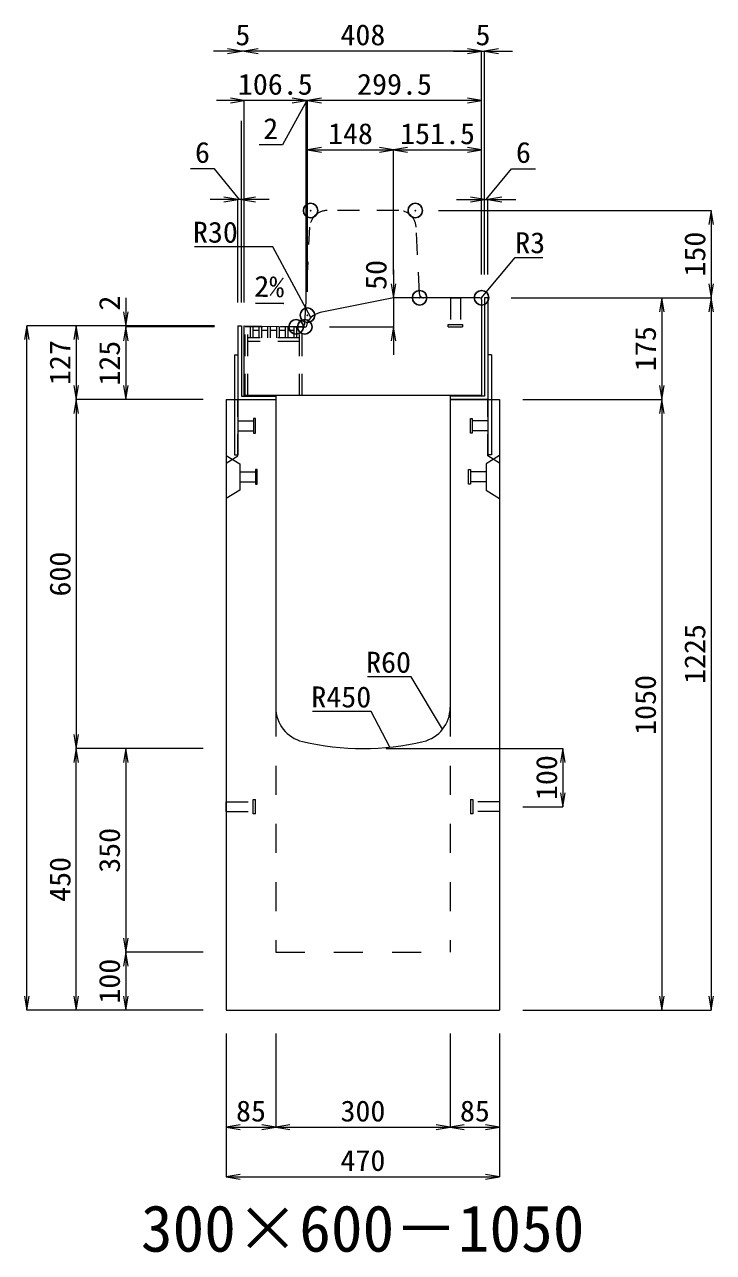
# Model space of a CAD drawing. Units: millimetres at full size. Extents: x -1809 to 57027, y -20349 to 17321.
# Drawn here: x 7818 to 9003, y -15112 to -13001 of the extents above; entities that cross this region are included whole.
import ezdxf
from ezdxf.enums import TextEntityAlignment as Align

# ---------------------------------------------------------------- set-up
doc = ezdxf.new("R2010")
doc.units = ezdxf.units.MM
doc.header["$LTSCALE"] = 50
doc.header["$PDMODE"] = 32
doc.header["$PDSIZE"] = 25
doc.linetypes.add('USER1', pattern=[2, 1, -1])
doc.linetypes.add('USER2', pattern=[1.35, 0.75, -0.6])
for name, color, linetype, lineweight in [('インサート', 3, 'USER2', 9), ('グレーチング', 7, 'USER2', 5), ('受枠', 3, 'Continuous', 5), ('寸法線', 7, 'Continuous', 13), ('引出線', 4, 'Continuous', 13), ('本体', 2, 'Continuous', 13)]:
    doc.layers.add(name, color=color, linetype=linetype, lineweight=lineweight)
doc.layers.add('作業エリア', color=11, linetype='Continuous')
doc.layers.add('文字', color=7, linetype='Continuous')
doc.styles.add('ＭＳ 明朝', font='')
doc.styles.get('ＭＳ 明朝').set_extended_font_data('MS Mincho')

# ---------------------------------------------------------------- blocks, each defined once
blk = doc.blocks.new('open_arrow')
at = {"color": 0, "linetype": 'Continuous', "lineweight": -2}
blk.add_lwpolyline([(7.5, 1.25), (0, 0), (7.5, -1.25)], dxfattribs=at)

msp = doc.modelspace()

# ---------------------------------------------------------------- linework, layer by layer
at = {"layer": 'インサート'}
for p, q in [((8550.5, -13471.05), (8550.5, -13517.05)), ((8550.5, -13471.05), (8567.5, -13471.05)), ((8567.5, -13471.05), (8567.5, -13517.05)), ((8546.5, -13521.05), (8546.5, -13517.05)), ((8546.5, -13517.05), (8571.5, -13517.05)), ((8546.5, -13521.05), (8571.5, -13521.05)), ((8571.5, -13517.05), (8571.5, -13521.05)), ((8215, -13678.55), (8212, -13678.55)), ((8212, -13678.55), (8212, -13703.55)), ((8215, -13703.55), (8215, -13678.55)), ((8585, -13678.55), (8588, -13678.55)), ((8585, -13703.55), (8585, -13678.55)), ((8588, -13678.55), (8588, -13703.55)), ((8185, -13682.55), (8212, -13682.55)), ((8185, -13682.55), (8185, -13699.55)), ((8185, -13699.55), (8212, -13699.55)), ((8615, -13682.55), (8588, -13682.55)), ((8615, -13699.55), (8588, -13699.55)), ((8615, -13682.55), (8615, -13699.55)), ((8212, -13703.55), (8215, -13703.55)), ((8588, -13703.55), (8585, -13703.55)), ((8188.2, -13770.55), (8215.2, -13770.55)), ((8188.2, -13770.55), (8188.2, -13787.55)), ((8218.2, -13766.55), (8215.2, -13766.55)), ((8215.2, -13766.55), (8215.2, -13791.55)), ((8218.2, -13791.55), (8218.2, -13766.55)), ((8581.8, -13766.55), (8584.8, -13766.55)), ((8581.8, -13791.55), (8581.8, -13766.55)), ((8584.8, -13766.55), (8584.8, -13791.55)), ((8611.8, -13770.55), (8584.8, -13770.55)), ((8611.8, -13770.55), (8611.8, -13787.55)), ((8188.2, -13787.55), (8215.2, -13787.55)), ((8215.2, -13791.55), (8218.2, -13791.55)), ((8584.8, -13791.55), (8581.8, -13791.55)), ((8611.8, -13787.55), (8584.8, -13787.55)), ((8211, -14358.55), (8211, -14333.55)), ((8211, -14333.55), (8215, -14333.55)), ((8215, -14358.55), (8215, -14333.55)), ((8585, -14333.55), (8589, -14333.55)), ((8585, -14333.55), (8585, -14358.55)), ((8589, -14333.55), (8589, -14358.55)), ((8165, -14337.55), (8211, -14337.55)), ((8165, -14354.55), (8165, -14337.55)), ((8165, -14354.55), (8211, -14354.55)), ((8635, -14337.55), (8589, -14337.55)), ((8635, -14354.55), (8589, -14354.55)), ((8635, -14337.55), (8635, -14354.55)), ((8215, -14358.55), (8211, -14358.55)), ((8589, -14358.55), (8585, -14358.55))]:
    msp.add_line(p, q, dxfattribs=at)
at = {"layer": 'グレーチング'}
for p, q in [((8197.5, -13639.05), (8197.5, -13521.05)), ((8295.5, -13521.05), (8197.5, -13521.05)), ((8202, -13639.05), (8202, -13521.05)), ((8206.5, -13540.05), (8206.5, -13521.05)), ((8211, -13540.05), (8211, -13521.05)), ((8221.6, -13527.05), (8211, -13527.05)), ((8221.6, -13540.05), (8221.6, -13521.05)), ((8226.1, -13540.05), (8226.1, -13521.05)), ((8236.7, -13527.05), (8226.1, -13527.05)), ((8236.7, -13540.05), (8236.7, -13521.05)), ((8241.2, -13540.05), (8241.2, -13521.05)), ((8251.8, -13527.05), (8241.2, -13527.05)), ((8251.8, -13540.05), (8251.8, -13521.05)), ((8256.3, -13540.05), (8256.3, -13521.05)), ((8266.9, -13527.05), (8256.3, -13527.05)), ((8266.9, -13540.05), (8266.9, -13521.05)), ((8271.4, -13540.05), (8271.4, -13521.05)), ((8282, -13527.05), (8271.4, -13527.05)), ((8282, -13540.05), (8282, -13521.05)), ((8286.5, -13540.05), (8286.5, -13521.05)), ((8291, -13639.05), (8291, -13521.05)), ((8295.5, -13639.05), (8295.5, -13521.05)), ((8291, -13540.05), (8202, -13540.05)), ((8291, -13546.05), (8202, -13546.05))]:
    msp.add_line(p, q, dxfattribs=at)
at = {"layer": '作業エリア'}
for p in [(8310, -13321.05), (8490, -13321.05), (8497.5, -13471.05), (8604, -13471.05), (8304.5, -13501.05), (8285, -13521.05), (8300, -13521.05)]:
    msp.add_point(p, dxfattribs=at)
at = {"layer": '受枠'}
for p, q in [((8609, -13471.05), (8609, -13640.05)), ((8615, -13471.05), (8609, -13471.05)), ((8615, -13471.05), (8615, -13741.05)), ((8185, -13519.05), (8185, -13741.05)), ((8185, -13519.05), (8191, -13519.05)), ((8191, -13519.05), (8191, -13640.05)), ((8179, -13569.05), (8179, -13741.05)), ((8179, -13569.05), (8185, -13569.05)), ((8621, -13569.05), (8615, -13569.05)), ((8621, -13569.05), (8621, -13741.05)), ((8185, -13646.05), (8250, -13646.05)), ((8191, -13640.05), (8250, -13640.05)), ((8250, -13640.05), (8250, -13646.05)), ((8550, -13640.05), (8550, -13646.05)), ((8609, -13640.05), (8550, -13640.05)), ((8615, -13646.05), (8550, -13646.05)), ((8179, -13741.05), (8185, -13741.05)), ((8621, -13741.05), (8615, -13741.05))]:
    msp.add_line(p, q, dxfattribs=at)
at = {"layer": '寸法線'}
for p, q in [((8244, -13046.93), (8143, -13046.93)), ((8604, -13046.93), (8196, -13046.93)), ((8556, -13046.93), (8657, -13046.93)), ((8604, -13431.03), (8604, -13046.93)), ((8604, -13431.03), (8604, -13046.93)), ((8609, -13431.03), (8609, -13046.93)), ((8302.57, -13131.93), (8148, -13131.93)), ((8196, -13479.25), (8196, -13131.93)), ((8352.5, -13131.93), (8254.57, -13131.93)), ((8303.53, -13131.93), (8261.69, -13208.3)), ((8302.57, -13481.03), (8302.57, -13131.93)), ((8604, -13131.93), (8304.5, -13131.93)), ((8304.5, -13461.03), (8304.5, -13131.93)), ((8604, -13431.03), (8604, -13131.93)), ((8191, -13479.03), (8191, -13166.91)), ((8196, -13479.25), (8196, -13176.93)), ((8196, -13479.25), (8196, -13176.93)), ((8302.57, -13481.03), (8302.57, -13178.69)), ((8304.5, -13461.03), (8304.5, -13176.93)), ((8261.69, -13208.3), (8221.28, -13208.3)), ((8304.5, -13216.93), (8452.5, -13216.93)), ((8304.5, -13461.03), (8304.5, -13216.93)), ((8452.5, -13431.03), (8452.5, -13216.93)), ((8452.5, -13216.93), (8604, -13216.93)), ((8452.5, -13431.03), (8452.5, -13216.93)), ((8604, -13431.03), (8604, -13216.93)), ((8144.67, -13249.13), (8103.44, -13249.13)), ((8188, -13301.93), (8144.67, -13249.13)), ((8612, -13301.93), (8655.33, -13249.13)), ((8655.33, -13249.13), (8696.56, -13249.13)), ((8239, -13301.93), (8137, -13301.93)), ((8185, -13479.03), (8185, -13301.93)), ((8191, -13479.03), (8191, -13301.93)), ((8561, -13301.93), (8663, -13301.93)), ((8609, -13431.03), (8609, -13301.93)), ((8615, -13431.03), (8615, -13301.93)), ((8530.02, -13321.05), (8998.78, -13321.05)), ((8998.78, -13321.05), (8998.78, -13471.05)), ((8452.5, -13423.05), (8452.5, -13569.05)), ((7992.06, -13471.05), (7992.06, -13569.05)), ((8655.02, -13471.05), (8913.78, -13471.05)), ((8655.02, -13471.05), (8998.78, -13471.05)), ((8655.02, -13471.05), (8998.78, -13471.05)), ((8913.78, -13471.05), (8913.78, -13646.05)), ((8998.78, -13471.05), (8998.78, -14696.05)), ((7822.06, -14696.05), (7822.06, -13519.05)), ((8144.98, -13519.05), (7822.06, -13519.05)), ((7907.06, -13519.05), (7907.06, -13646.05)), ((8144.98, -13519.05), (7907.06, -13519.05)), ((8144.98, -13519.05), (7992.06, -13519.05)), ((8144.98, -13521.05), (7992.06, -13521.05)), ((7992.06, -13521.05), (7992.06, -13646.05)), ((8144.98, -13521.05), (7992.06, -13521.05)), ((8342.59, -13521.05), (8452.5, -13521.05)), ((8124.98, -13646.05), (7907.06, -13646.05)), ((7907.06, -13646.05), (7907.06, -14246.05)), ((8124.98, -13646.05), (7907.06, -13646.05)), ((8124.98, -13646.05), (7992.06, -13646.05)), ((8675.02, -13646.05), (8913.78, -13646.05)), ((8675.02, -13646.05), (8913.78, -13646.05)), ((8913.78, -13646.05), (8913.78, -14696.05)), ((8124.98, -14246.05), (7907.06, -14246.05)), ((7907.06, -14696.05), (7907.06, -14246.05)), ((8124.98, -14246.05), (7907.06, -14246.05)), ((7992.06, -14246.05), (7992.06, -14596.05)), ((8124.98, -14246.05), (7992.06, -14246.05)), ((8440.02, -14246.05), (8743.78, -14246.05)), ((8743.78, -14246.05), (8743.78, -14346.05)), ((8675.02, -14346.05), (8743.78, -14346.05)), ((8124.98, -14596.05), (7992.06, -14596.05)), ((7992.06, -14596.05), (7992.06, -14696.05)), ((8124.98, -14596.05), (7992.06, -14596.05)), ((8124.98, -14696.05), (7822.06, -14696.05)), ((8124.98, -14696.05), (7907.06, -14696.05)), ((8124.98, -14696.05), (7992.06, -14696.05)), ((8675.02, -14696.05), (8913.78, -14696.05)), ((8675.02, -14696.05), (8998.78, -14696.05)), ((8165, -14736.07), (8165, -14897.21)), ((8165, -14736.07), (8165, -14982.21)), ((8250, -14736.07), (8250, -14897.21)), ((8250, -14736.07), (8250, -14897.21)), ((8550, -14736.07), (8550, -14897.21)), ((8550, -14736.07), (8550, -14897.21)), ((8635, -14736.07), (8635, -14897.21)), ((8635, -14736.07), (8635, -14982.21)), ((8165, -14897.21), (8250, -14897.21)), ((8250, -14897.21), (8550, -14897.21)), ((8550, -14897.21), (8635, -14897.21)), ((8165, -14982.21), (8635, -14982.21))]:
    msp.add_line(p, q, dxfattribs=at)
at = {"layer": '引出線'}
for points in [[(8310.6, -13505.19), (8244.87, -13383.51), (8184.87, -13383.51), (8110.2, -13383.51)], [(8603.12, -13471.93), (8661.85, -13401.57), (8709.57, -13401.57)], [(8264, -13481.04), (8215.26, -13480.06), (8264, -13481.04)], [(8537.07, -14212.74), (8482.66, -14122.84), (8407.98, -14122.84)], [(8446.44, -14243.65), (8414.22, -14182.51), (8313.21, -14182.51)]]:
    msp.add_lwpolyline(points, dxfattribs=at)
at = {"layer": '本体', "linetype": 'USER2', "lineweight": 9}
for p, q in [((8461.46, -13321.05), (8338.54, -13321.05)), ((8300.33, -13514.4), (8308.57, -13349.56)), ((8497.17, -13464.4), (8491.43, -13349.56)), ((8185, -13743.05), (8185, -13646.05)), ((8615, -13743.05), (8615, -13646.05)), ((8165, -13755.55), (8185, -13743.05)), ((8635, -13755.55), (8615, -13743.05))]:
    msp.add_line(p, q, dxfattribs=at)
at = {"layer": '本体'}
for p, q in [((8452.5, -13471.05), (8326.19, -13496.66)), ((8601, -13471.05), (8452.5, -13471.05)), ((8604, -13474.05), (8604, -13639.05)), ((8196, -13639.05), (8196, -13519.27)), ((8196, -13519.27), (8285, -13521.05)), ((8285, -13521.05), (8302.57, -13521.05)), ((8165, -13646.05), (8165, -14696.05)), ((8165, -13646.05), (8250, -13646.05)), ((8604, -13639.05), (8196, -13639.05)), ((8250, -13646.05), (8250, -14175.53)), ((8550, -13646.05), (8550, -14175.53)), ((8550, -13646.05), (8635, -13646.05)), ((8635, -13646.05), (8635, -14696.05)), ((8165, -14696.05), (8635, -14696.05))]:
    msp.add_line(p, q, dxfattribs=at)
at = {"layer": '本体', "lineweight": 9}
for p, q in [((8165, -13742.05), (8188.2, -13756.55)), ((8634.58, -13742.31), (8611.8, -13756.55)), ((8188.2, -13756.55), (8188.2, -13801.55)), ((8611.8, -13756.55), (8611.8, -13801.55)), ((8188.2, -13801.55), (8165, -13816.05)), ((8611.8, -13801.55), (8635, -13816.05))]:
    msp.add_line(p, q, dxfattribs=at)
at = {"layer": '本体', "linetype": 'USER1', "lineweight": 15}
for p, q in [((8250, -14175.53), (8250, -14596.05)), ((8550, -14175.53), (8550, -14596.05)), ((8250, -14596.05), (8550, -14596.05))]:
    msp.add_line(p, q, dxfattribs=at)
at = {"layer": '本体', "linetype": 'USER2', "lineweight": 9}
for centre, radius, start, end in [((8338.54, -13351.05), 30, 90, 177.13759), ((8461.46, -13351.05), 30, 2.86241, 90), ((8504.16, -13464.05), 7, 182.86241, 270), ((8293.34, -13514.05), 7, 270, 357.13759)]:
    msp.add_arc(centre, radius, start, end, dxfattribs=at)
at = {"layer": '本体'}
for centre, radius, start, end in [((8601, -13474.05), 3, 0, 90), ((8332.15, -13526.06), 30, 101.45875, 170.39512), ((8310, -14175.53), 60, 180, 256.65764), ((8490, -14175.53), 60, 283.34236, 0), ((8400, -13796.05), 450, 256.65764, 283.34236)]:
    msp.add_arc(centre, radius, start, end, dxfattribs=at)

# ---------------------------------------------------------------- block references
at = {"layer": '寸法線', "xscale": 3.2, "yscale": 3.2}
for p, rotation in [((8191, -13046.93), 180), ((8604, -13046.93), 180), ((8604, -13046.93), 180), ((8196, -13131.93), 180), ((8302.57, -13131.93), 180), ((8302.57, -13131.93), 180), ((8604, -13131.93), 180), ((8452.5, -13216.93), 180), ((8604, -13216.93), 180), ((8185, -13301.93), 180), ((8609, -13301.93), 180), ((8998.78, -13321.05), 270), ((8452.5, -13471.05), 90), ((8998.78, -13471.05), 90), ((8913.78, -13471.05), 270), ((8998.78, -13471.05), 270), ((7992.06, -13519.05), 90), ((7822.06, -13519.05), 270), ((7907.06, -13519.05), 270), ((7992.06, -13521.05), 270), ((7992.06, -13521.05), 270), ((8452.5, -13521.05), 270), ((7907.06, -13646.05), 90), ((7992.06, -13646.05), 90), ((8913.78, -13646.05), 90), ((7907.06, -13646.05), 270), ((8913.78, -13646.05), 270), ((7907.06, -14246.05), 90), ((7907.06, -14246.05), 270), ((7992.06, -14246.05), 270), ((8743.78, -14246.05), 270), ((8743.78, -14346.05), 90), ((7992.06, -14596.05), 90), ((7992.06, -14596.05), 270), ((7822.06, -14696.05), 90), ((7907.06, -14696.05), 90), ((7992.06, -14696.05), 90), ((8913.78, -14696.05), 90), ((8998.78, -14696.05), 90), ((8250, -14897.21), 180), ((8550, -14897.21), 180), ((8635, -14897.21), 180), ((8635, -14982.21), 180)]:
    msp.add_blockref('open_arrow', p, dxfattribs=dict(at, rotation=rotation))
for p in [(8196, -13046.93), (8196, -13046.93), (8609, -13046.93), (8304.5, -13131.93), (8304.5, -13131.93), (8304.5, -13216.93), (8452.5, -13216.93), (8191, -13301.93), (8615, -13301.93), (8165, -14897.21), (8250, -14897.21), (8550, -14897.21), (8165, -14982.21)]:
    msp.add_blockref('open_arrow', p, dxfattribs=at)
at = {"layer": '引出線', "xscale": 0.0533, "yscale": 0.0533}
for p, rotation in [((8264, -13481.04), 178.9), ((8603.12, -13471.93), 50.2), ((8310.6, -13505.19), 118.4), ((8537.07, -14212.74), 121.2), ((8446.44, -14243.65), 117.8)]:
    msp.add_blockref('open_arrow', p, dxfattribs=dict(at, rotation=rotation))

# ---------------------------------------------------------------- texts
at = {"layer": '寸法線', "style": 'ＭＳ 明朝', "width": 1.05}
for s, p in [('5', (8193.5, -13018.91)), ('408', (8400, -13018.91)), ('5', (8606.5, -13018.91)), ('106.5', (8249.28, -13103.91)), ('299.5', (8454.25, -13103.91)), ('2', (8241.48, -13180.28)), ('148', (8378.5, -13188.91)), ('151.5', (8528.25, -13188.91)), ('6', (8124.05, -13221.11)), ('6', (8675.95, -13221.11)), ('85', (8207.5, -14869.19)), ('300', (8400, -14869.19)), ('85', (8592.5, -14869.19)), ('470', (8400, -14954.19))]:
    msp.add_text(s, height=36.03, dxfattribs=at).set_placement(p, align=Align.MIDDLE_CENTER)
for s, p in [('150', (8970.76, -13396.05)), ('50', (8422.5, -13431.79)), ('2', (7964.06, -13480.2)), ('175', (8885.76, -13558.55)), ('127', (7879.04, -13582.55)), ('125', (7964.04, -13583.55)), ('600', (7879.04, -13946.05)), ('1225', (8970.76, -14083.55)), ('1050', (8885.76, -14171.05)), ('100', (8715.76, -14296.05)), ('350', (7964.04, -14421.05)), ('450', (7879.04, -14471.05)), ('100', (7964.04, -14646.05))]:
    msp.add_text(s, height=36.03, rotation=90, dxfattribs=at).set_placement(p, align=Align.MIDDLE_CENTER)
at = {"layer": '引出線', "style": 'ＭＳ 明朝', "width": 1.05}
for s, p in [('R30', (8184.87, -13340.31)), ('R60', (8482.66, -14079.64)), ('R450', (8414.22, -14139.31))]:
    msp.add_text(s, height=36.03, dxfattribs=at).set_placement(p, align=Align.TOP_RIGHT)
msp.add_text('R3', height=36.03, dxfattribs=at).set_placement((8661.85, -13358.37), align=Align.TOP_LEFT)
msp.add_text('2%', height=36.03, rotation=358.854, dxfattribs=at).set_placement((8264.94, -13434.14), align=Align.TOP_RIGHT)
at = {"layer": '文字', "style": 'ＭＳ 明朝'}
msp.add_text('300×600－1050', height=80.06, dxfattribs=at).set_placement((8399.52, -15071.03), align=Align.MIDDLE_CENTER)

doc.saveas('drawing.dxf')
